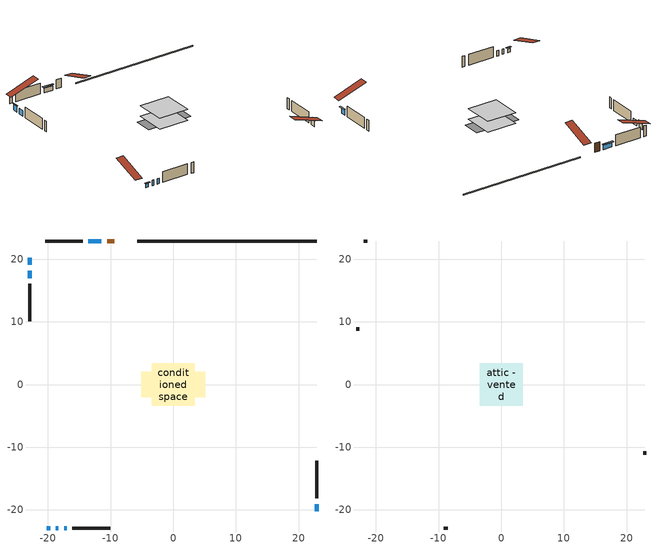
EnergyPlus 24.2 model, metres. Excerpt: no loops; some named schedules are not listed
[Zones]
conditioned space
 floor adiabatic (Floor2 construction): -3.24,-3.24 -3.24,3.24 3.24,3.24 3.24,-3.24 z0.08
 floor adiabatic (AdiabaticFloorConstruction): -3.41,-3.41 -3.41,3.41 3.41,3.41 3.41,-3.41 z0.08
 floor foundation (Slab1 construction): -5.11,-2.06 -5.11,2.06 5.11,2.06 5.11,-2.06 z-0.15
 wall outside (AdiabaticWallConstruction 1): -9.38,22.87 -10.56,22.87 z0.08:2.11
 wall outside (AdiabaticWallConstruction): -20.2,-22.87 -19.64,-22.87 z0.08:0.9; -18.71,-22.87 -18.33,-22.87 / -17.41,-22.87 -16.99,-22.87 / -22.87,18.12 -22.87,16.96 z0.08:1.3; 22.87,-20.2 22.87,-19.05 / -22.87,20.2 -22.87,19.05 z0.08:1.32; -11.49,22.87 -13.52,22.87 z0.08:1.05
 wall outside (Wall1 construction): -14.45,22.87 -20.43,22.87 / -16.06,-22.87 -10.08,-22.87 / -22.87,16.03 -22.87,10.05 / 22.87,-18.12 22.87,-12.14 z0.08:2.52
 wall foundation (FoundationWall1 construction): 22.87,22.87 -5.78,22.87 z-0.15:0.08
 window (WindowConstruction 5): -20.2,-22.87 -19.64,-22.87 z0.08:0.89
 window (WindowConstruction 6): -18.71,-22.87 -18.34,-22.87 z0.08:1.3
 window (WindowConstruction): 22.87,-20.2 22.87,-19.05 z0.08:1.32
 window (WindowConstruction 1): -11.49,22.87 -13.52,22.87 z0.08:1.05
 window (WindowConstruction 2): -17.41,-22.87 -16.99,-22.87 z0.08:1.3
 window (WindowConstruction 3): -22.87,20.2 -22.87,19.05 z0.08:1.32
 window (WindowConstruction 4): -22.87,18.12 -22.87,16.96 z0.08:1.3
 door (Door): -9.38,22.87 -10.56,22.87 z0.08:2.11
 ceiling adiabatic (AdiabaticFloorConstruction): 3.41,-3.41 3.41,3.41 -3.41,3.41 -3.41,-3.41 z0.08
attic - vented
 floor to conditioned space (Floor1 construction Reversed): -3.41,-3.41 -3.41,3.41 3.41,3.41 3.41,-3.41 z2.52
 wall outside (Wall2 construction): -21.36,22.87 -21.94,22.87 / -9.15,-22.87 -8.57,-22.87 / -22.87,9.12 -22.87,8.53 / 22.87,-11.21 22.87,-10.62 z0.08:2.52
 roof outside (Roof1 construction): -8.46,22.87,2.52 -8.46,16.24,4.73 -6.71,16.24,4.73 -6.71,22.87,2.52; -21.12,-22.87,2.52 -21.12,-16.24,4.73 -22.87,-16.24,4.73 -22.87,-22.87,2.52; -22.87,21.12,2.52 -16.24,21.12,4.73 -16.24,22.87,4.73 -22.87,22.87,2.52; 22.87,-21.12,2.52 16.24,-21.12,4.73 16.24,-22.87,4.73 22.87,-22.87,2.52
shading: -19.34,-22.87 -20.49,-22.87 -20.49,-23.17 -19.34,-23.17 z1.19; 22.87,-18.85 22.87,-20.4 23.29,-20.4 23.29,-18.85 z1.52; -13.82,22.87 -11.19,22.87 -11.19,23.17 -13.82,23.17 z1.34; -22.87,18.75 -22.87,20.49 -23.02,20.49 -23.02,18.75 z1.62
[Building]
Building 1: Terrain=Suburbs
[Site:Location]
Sydney AP_NS: Latitude {deg}=46.16; Longitude {deg}=-60.05; Time Zone {hr}=-4; Elevation {m}=62; Keep Site Location Information=Yes
[Site:GroundTemperature:Shallow]
2.62187, 0.93492, 0.799824, 1.60037, 4.8141, 8.01286, 10.786, 12.5427, 12.692, 11.2632, 8.56075, 5.46011
[Site:WaterMainsTemperature]
Calculation Method=Schedule; Temperature Schedule=mains temperature schedule
[Material] Roughness=Rough; Thermal Absorptance=0.9
Name | Thickness {m} | Conductivity {W/m-K} | Density {kg/m3} | Specific Heat {J/kg-K} | Solar Absorptance | Visible Absorptance
asphalt or fiberglass shingles | 0.00635 | 0.162714 | 1121.4 | 1465.45 | 0.4 | 0.4
ceiling loosefill ins | 0.0846667 | 0.0480833 | 16.02 | 1046.75 | 0.7 | 0.7
ceiling stud and cavity | 0.1397 | 0.106493 | 65.682 | 1177.47 | 0.7 | 0.7
concrete 4.0 in. | 0.1016 | 1.803125 | 2242.8 | 837.4 | 0.7 | 0.7
concrete 8.0 in. | 0.2032 | 1.803125 | 2242.8 | 837.4 | 0.7 | 0.7
door material | 0.04445 | 0.053851 | 512.64 | 1214.23 | 0.7 | 0.7
exterior vertical ins | 0.00108814 | 0.029427 | 32.04 | 1214.23 | 0.7 | 0.7
floor covering | 0.0127 | 0.0433444 | 54.468 | 1339.84 | 0.6 | 0.6
floor rigid ins | 0.051816 | 0.029427 | 32.04 | 1214.23 | 0.7 | 0.7
floor rigid ins 1; wall rigid ins | 0.512978 | 0.029427 | 32.04 | 1214.23 | 0.7 | 0.7
floor stud and cavity | 0.1397 | 0.204532 | 92.3553 | 1139.71 | 0.7 | 0.7
floor stud and cavity 1 | 0.1397 | 1.75129 | 37.0049 | 1207.88 | 0.7 | 0.7
furniture material conditioned space 1 | 0.1524 | 0.115458 | 640.8 | 1214.23 | 0.6 | 0.6
gypsum board | 0.00254 | 0.160291 | 801 | 837.4 | 0.6 | 0.6
gypsum board 1 | 0.0127 | 0.160291 | 801 | 837.4 | 0.6 | 0.6
osb sheathing 0.75 in. | 0.01905 | 0.115458 | 512.64 | 1214.23 | 0.7 | 0.7
wall stud and cavity | 0.0889 | 0.195524 | 50.32683 | 1063.81 | 0.7 | 0.7
wall stud and cavity 1 | 0.0889 | 6.1454 | 50.32683 | 1063.81 | 0.6 | 0.6
wall stud and cavity 2 | 0.0889 | 0.380278 | 52.3479 | 1209.89 | 0.7 | 0.7
wall stud and cavity 3 | 0.0889 | 0.391764 | 83.0341 | 1211.67 | 0.7 | 0.7
wood siding | 0.00254 | 0.102417 | 544.68 | 1172.36 | 0.25 | 0.25
wood siding 1; wood siding 2 | 0.0254 | 0.102417 | 544.68 | 1172.36 | 0.7 | 0.7
[WindowMaterial:SimpleGlazingSystem]
Name | U-Factor {W/m2-K} | Solar Heat Gain Coefficient
WindowMaterial | 3.11779 | 0.56
WindowMaterial 1 | 2.77768 | 0.52
WindowMaterial 2 | 2.76178 | 0.45
WindowMaterial 3 | 2.78392 | 0.56
WindowMaterial 4 | 2.75724 | 0.43
[Construction]
AdiabaticFloorConstruction: floor stud and cavity 1, floor rigid ins 1, osb sheathing 0.75 in., floor covering
AdiabaticWallConstruction: wood siding 1, wall rigid ins, wall stud and cavity 2, gypsum board 1
AdiabaticWallConstruction 1: wood siding 2, wall rigid ins, wall stud and cavity 2, gypsum board 1
Door: door material
Floor1 construction Reversed: gypsum board 1, ceiling stud and cavity, ceiling loosefill ins
Floor2 construction: floor stud and cavity, floor rigid ins, osb sheathing 0.75 in., floor covering
FoundationWall1 construction: concrete 8.0 in.
furniture construction conditioned space 1: furniture material conditioned space 1
PartitionWallConstruction: gypsum board 1, wall stud and cavity 3, gypsum board 1
Roof1 construction: asphalt or fiberglass shingles
Slab1 construction: concrete 4.0 in.
Wall1 construction: wood siding, wall stud and cavity, gypsum board
Wall2 construction: wood siding, wall stud and cavity 1
WindowConstruction; WindowConstruction 4: WindowMaterial
WindowConstruction 1: WindowMaterial 1
WindowConstruction 2: WindowMaterial 2
WindowConstruction 3: WindowMaterial 3
WindowConstruction 5; WindowConstruction 6: WindowMaterial 4
[Zone] Multiplier=1; Part of Total Floor Area=Yes
Name | Volume {m3}
attic - vented | 16.685
conditioned space | 106.2
[Space]
Name | Zone | Volume {m3}
attic - vented 1 | attic - vented | 16.685
conditioned space 1 | conditioned space | 106.2
[ZoneInfiltration:EffectiveLeakageArea]
infil attic - vented 1: Zone or Space=attic - vented 1; Schedule=Always On Discrete; Effective Air Leakage Area {cm2}=1639.41; Stack Coefficient=0.000323433; Wind Coefficient=1.2151e-05
[ZoneMixing]
whole house fan mix: Zone or Space=attic - vented; Schedule=Always On Continuous; Design Flow Rate Calculation Method=Flow/Zone; Design Flow Rate {m3/s}=0; Source Zone or Space=conditioned space
[SurfaceProperty:ExposedFoundationPerimeter]
Slab1: Exposed Perimeter Calculation Method=TotalExposedPerimeter; Total Exposed Perimeter {m}=28.651
[InternalMass] Zone or ZoneList=conditioned space; Space or SpaceList=conditioned space 1
Name | Construction | Surface Area {m2}
furniture mass conditioned space 1 | furniture construction conditioned space 1 | 52.1919
partition wall mass | PartitionWallConstruction | 88.4898
[Lights]
interior lighting: Zone or ZoneList or Space or SpaceList=conditioned space 1; Schedule=interior lighting schedule; Design Level Calculation Method=LightingLevel; Lighting Level {W}=343.2; Return Air Fraction=0; Fraction Radiant=0.6; Fraction Visible=0.2; Fraction Replaceable=1
[People]
occupants: Zone or ZoneList or Space or SpaceList=conditioned space 1; Number of People Schedule=occupants schedule; Number of People Calculation Method=People; Number of People=3; Fraction Radiant=0.314171; Sensible Heat Fraction=0.56303; Activity Level Schedule=occupants activity schedule; Carbon Dioxide Generation Rate {m3/s-W}=0; Enable ASHRAE 55 Comfort Warnings=No; Mean Radiant Temperature Calculation Type=EnclosureAveraged
[ElectricEquipment] Zone or ZoneList or Space or SpaceList=conditioned space 1; Design Level Calculation Method=EquipmentLevel
Name | Schedule | Design Level {W} | Fraction Latent | Fraction Radiant | Fraction Lost
clothes dryer | clothes dryer schedule | 140.772 | 0.015 | 0.081 | 0.85
clothes washer | clothes washer schedule | 32.1985 | 0.03 | 0.162 | 0.7
cooking range | cooking range schedule | 215.147 | 0.08 | 0.432 | 0.2
dishwasher | dishwasher schedule | 66.8632 | 0.3 | 0.18 | 0.4
fridge | fridge schedule | 72.9452 | 0 | 0.6 | 0
mech vent bath fan 0 | mech vent bath fan 0 schedule | 50.2 | 0 | 0 | 1
mech vent house fan | mech vent house fan schedule | 0 | 0 | 0 | 1
mech vent house fan cfis | mech vent house fan cfis schedule | 0 | 0 | 0 | 0
misc plug loads | misc plug loads schedule | 494.7 | 0.045 | 0.513 | 0.1
whole house fan | Always On Discrete | 0 | 0 | 0 | 1
[OtherEquipment] Zone or ZoneList or Space or SpaceList=conditioned space 1; Design Level Calculation Method=EquipmentLevel
Name | Fuel Type | Schedule | Design Level {W} | Fraction Latent | Fraction Radiant | Fraction Lost
clothes dryer 1 | Electricity | clothes dryer schedule | 0 | 0.015 | 0.081 | 0.85
cooking range 1 | Electricity | cooking range schedule | 0 | 0.08 | 0.432 | 0.2
general water use latent | None | general water use schedule | 62.594 | 1 | 0 | 0
general water use sensible | None | general water use schedule | -61.6891 | 0 | 0.6 | 0
mech vent house fan latent load | None | Always On Discrete | 0 | 1 | 0 | 0
mech vent house fan sensible load | None | Always On Discrete | 0 | 0 | 0 | 0
water heater energy adjustment1 | Electricity | Always On Discrete | 0.01 | 0 | 0 | 1
[ZoneInfiltration:DesignFlowRate] Zone or ZoneList or Space or SpaceList=conditioned space 1; Schedule=Always On Discrete; Design Flow Rate Calculation Method=Flow/Zone; Design Flow Rate {m3/s}=0
infil flow; natural vent flow; whole house fan flow
[ZoneControl:Thermostat]
conditioned space Thermostat: Zone or ZoneList=conditioned space; Control Type Schedule=conditioned space Thermostat Schedule; Control 1=conditioned space temperature setpoint; Temperature Difference Between Cutout And Setpoint {deltaC}=0
[ZoneHVAC:Baseboard:Convective:Electric]
electric baseboard: Availability Schedule=Always On Discrete; Heating Design Capacity {W}=10161.1; Efficiency=1
[Zone equipment]
conditioned space: electric baseboard
[Foundation:Kiva]
Foundation Kiva 1: Initial Indoor Air Temperature {C}=18; Wall Height Above Grade {m}=0.08001; Wall Depth Below Slab {m}=0.2032; Custom Block Material Name 1=exterior vertical ins; Custom Block Depth 1 {m}=0.230002; Custom Block X Position 1 {m}=0.2032; Custom Block Z Position 1 {m}=0
[Foundation:Kiva:Settings]
Soil Conductivity {W/m-K}=0.849921; Soil Density {kg/m3}=1842.3; Soil Specific Heat {J/kg-K}=418.7; Ground Solar Absorptivity=0.9; Ground Thermal Absorptivity=0.9; Ground Surface Roughness {m}=0.03; Far-Field Width {m}=40; Deep-Ground Boundary Condition=ZeroFlux; Deep-Ground Depth {m}=40; Minimum Cell Dimension {m}=0.2; Maximum Cell Growth Coefficient=3; Simulation Timestep=Timestep
[Exterior:Lights]
exterior lighting: Schedule=exterior lighting schedule; Design Level {W}=75.6
[EnergyManagementSystem:GlobalVariable]
infil_program_Qfan
infil_program_Qinf
natural_vent_program_Qnv
natural_vent_program_Qwhf
[EnergyManagementSystem:Sensor]
Name | Output:Variable or Output:Meter Index Key | Output:Variable or Output:Meter
airflow_gain | infil flow | Infiltration Sensible Heat Gain Energy
airflow_gain_1 | natural vent flow | Infiltration Sensible Heat Gain Energy
airflow_gain_2 | whole house fan flow | Infiltration Sensible Heat Gain Energy
airflow_loss | infil flow | Infiltration Sensible Heat Loss Energy
airflow_loss_1 | natural vent flow | Infiltration Sensible Heat Loss Energy
airflow_loss_2 | whole house fan flow | Infiltration Sensible Heat Loss Energy
clg_load_cond |  | Cooling:EnergyTransfer:Zone:CONDITIONED SPACE
clg_sp_s; clg_sp_s_1 | cooling setpoint | Schedule Value
clothes_dryer_exhaust_0_sch_s | clothes dryer exhaust 0 schedule | Schedule Value
conditioned_space_clg_unmet_s | conditioned space | Zone Cooling Setpoint Not Met Time
conditioned_space_htg_unmet_s | conditioned space | Zone Heating Setpoint Not Met Time
cool_season | cooling season schedule | Schedule Value
fridge_tin_s; tin_s; tin_s_1 | conditioned space | Zone Mean Air Temperature
htg_load_cond |  | Heating:EnergyTransfer:Zone:CONDITIONED SPACE
htg_sp_s; htg_sp_s_1 | heating setpoint | Schedule Value
ig_ee_conv | clothes dryer | Electric Equipment Convective Heating Energy
ig_ee_conv_2 | cooking range | Electric Equipment Convective Heating Energy
ig_ee_conv_4 | fridge | Electric Equipment Convective Heating Energy
ig_ee_conv_5 | misc plug loads | Electric Equipment Convective Heating Energy
ig_ee_conv_6 | whole house fan | Electric Equipment Convective Heating Energy
ig_ee_rad | clothes dryer | Electric Equipment Radiant Heating Energy
ig_ee_rad_2 | cooking range | Electric Equipment Radiant Heating Energy
ig_ee_rad_4 | fridge | Electric Equipment Radiant Heating Energy
ig_ee_rad_5 | misc plug loads | Electric Equipment Radiant Heating Energy
ig_ee_rad_6 | whole house fan | Electric Equipment Radiant Heating Energy
ig_lgt_conv | interior lighting | Lights Convective Heating Energy
ig_lgt_rad | interior lighting | Lights Radiant Heating Energy
ig_lgt_vis | interior lighting | Lights Visible Radiation Heating Energy
ig_oe_conv | clothes dryer 1 | Other Equipment Convective Heating Energy
ig_oe_conv_1 | cooking range 1 | Other Equipment Convective Heating Energy
ig_oe_conv_2 | general water use latent | Other Equipment Convective Heating Energy
ig_oe_conv_3 | general water use sensible | Other Equipment Convective Heating Energy
ig_oe_conv_4 | water heater energy adjustment1 | Other Equipment Convective Heating Energy
ig_oe_rad | clothes dryer 1 | Other Equipment Radiant Heating Energy
ig_oe_rad_1 | cooking range 1 | Other Equipment Radiant Heating Energy
ig_oe_rad_2 | general water use latent | Other Equipment Radiant Heating Energy
ig_oe_rad_3 | general water use sensible | Other Equipment Radiant Heating Energy
ig_oe_rad_4 | water heater energy adjustment1 | Other Equipment Radiant Heating Energy
ig_ppl_conv | occupants | People Convective Heating Energy
ig_ppl_rad | occupants | People Radiant Heating Energy
im_conv | furniture mass conditioned space 1 | Surface Inside Face Convection Heat Gain Energy
im_conv_1 | partition wall mass | Surface Inside Face Convection Heat Gain Energy
im_ig | furniture mass conditioned space 1 | Surface Inside Face Internal Gains Radiation Heat Gain Energy
im_ig_1 | partition wall mass | Surface Inside Face Internal Gains Radiation Heat Gain Energy
im_lgt | furniture mass conditioned space 1 | Surface Inside Face Lights Radiation Heat Gain Energy
im_lgt_1 | partition wall mass | Surface Inside Face Lights Radiation Heat Gain Energy
im_sol | furniture mass conditioned space 1 | Surface Inside Face Solar Radiation Heat Gain Energy
im_sol_1 | partition wall mass | Surface Inside Face Solar Radiation Heat Gain Energy
im_surf | furniture mass conditioned space 1 | Surface Inside Face Net Surface Thermal Radiation Heat Gain Energy
im_surf_1 | partition wall mass | Surface Inside Face Net Surface Thermal Radiation Heat Gain Energy
mech_vent_bath_fan_0_sch_s | mech vent bath fan 0 schedule | Schedule Value
mv_conv | mech vent bath fan 0 | Electric Equipment Convective Heating Energy
mv_conv_1 | mech vent house fan | Electric Equipment Convective Heating Energy
mv_conv_2 | mech vent house fan cfis | Electric Equipment Convective Heating Energy
mv_conv_3 | mech vent house fan latent load | Other Equipment Convective Heating Energy
mv_conv_4 | mech vent house fan sensible load | Other Equipment Convective Heating Energy
mv_rad | mech vent bath fan 0 | Electric Equipment Radiant Heating Energy
mv_rad_1 | mech vent house fan | Electric Equipment Radiant Heating Energy
mv_rad_2 | mech vent house fan cfis | Electric Equipment Radiant Heating Energy
mv_rad_3 | mech vent house fan latent load | Other Equipment Radiant Heating Energy
mv_rad_4 | mech vent house fan sensible load | Other Equipment Radiant Heating Energy
natural_vent_s | natural vent schedule | Schedule Value
out_pb_s |  | Site Outdoor Air Barometric Pressure
out_wt_s |  | Site Outdoor Air Humidity Ratio
site_vw_s |  | Site Wind Speed
ss_back_out | Window1 | Surface Window Shortwave from Zone Back Out Window Heat Transfer Rate
ss_back_out_1 | Window2 | Surface Window Shortwave from Zone Back Out Window Heat Transfer Rate
ss_back_out_2 | Window3 | Surface Window Shortwave from Zone Back Out Window Heat Transfer Rate
ss_back_out_3 | Window4 | Surface Window Shortwave from Zone Back Out Window Heat Transfer Rate
ss_back_out_4 | Window6 | Surface Window Shortwave from Zone Back Out Window Heat Transfer Rate
ss_back_out_5 | Window7 | Surface Window Shortwave from Zone Back Out Window Heat Transfer Rate
ss_back_out_6 | Window8 | Surface Window Shortwave from Zone Back Out Window Heat Transfer Rate
ss_conv | Door1 | Surface Inside Face Convection Heat Gain Energy
ss_conv_1 | Window1 | Surface Inside Face Convection Heat Gain Energy
ss_conv_2 | Window2 | Surface Inside Face Convection Heat Gain Energy
ss_conv_3 | Window3 | Surface Inside Face Convection Heat Gain Energy
ss_conv_4 | Window4 | Surface Inside Face Convection Heat Gain Energy
ss_conv_5 | Window6 | Surface Inside Face Convection Heat Gain Energy
ss_conv_6 | Window7 | Surface Inside Face Convection Heat Gain Energy
ss_conv_7 | Window8 | Surface Inside Face Convection Heat Gain Energy
ss_ig | Door1 | Surface Inside Face Internal Gains Radiation Heat Gain Energy
ss_ig_1 | Window1 | Surface Inside Face Internal Gains Radiation Heat Gain Energy
ss_ig_2 | Window2 | Surface Inside Face Internal Gains Radiation Heat Gain Energy
ss_ig_3 | Window3 | Surface Inside Face Internal Gains Radiation Heat Gain Energy
ss_ig_4 | Window4 | Surface Inside Face Internal Gains Radiation Heat Gain Energy
ss_ig_5 | Window6 | Surface Inside Face Internal Gains Radiation Heat Gain Energy
ss_ig_6 | Window7 | Surface Inside Face Internal Gains Radiation Heat Gain Energy
ss_ig_7 | Window8 | Surface Inside Face Internal Gains Radiation Heat Gain Energy
ss_lgt | Door1 | Surface Inside Face Lights Radiation Heat Gain Energy
ss_sol | Door1 | Surface Inside Face Solar Radiation Heat Gain Energy
ss_surf | Door1 | Surface Inside Face Net Surface Thermal Radiation Heat Gain Energy
ss_surf_1 | Window1 | Surface Inside Face Net Surface Thermal Radiation Heat Gain Energy
ss_surf_2 | Window2 | Surface Inside Face Net Surface Thermal Radiation Heat Gain Energy
ss_surf_3 | Window3 | Surface Inside Face Net Surface Thermal Radiation Heat Gain Energy
ss_surf_4 | Window4 | Surface Inside Face Net Surface Thermal Radiation Heat Gain Energy
ss_surf_5 | Window6 | Surface Inside Face Net Surface Thermal Radiation Heat Gain Energy
ss_surf_6 | Window7 | Surface Inside Face Net Surface Thermal Radiation Heat Gain Energy
ss_surf_7 | Window8 | Surface Inside Face Net Surface Thermal Radiation Heat Gain Energy
ss_trans_in | Window1 | Surface Window Transmitted Solar Radiation Rate
ss_trans_in_1 | Window2 | Surface Window Transmitted Solar Radiation Rate
ss_trans_in_2 | Window3 | Surface Window Transmitted Solar Radiation Rate
ss_trans_in_3 | Window4 | Surface Window Transmitted Solar Radiation Rate
ss_trans_in_4 | Window6 | Surface Window Transmitted Solar Radiation Rate
ss_trans_in_5 | Window7 | Surface Window Transmitted Solar Radiation Rate
ss_trans_in_6 | Window8 | Surface Window Transmitted Solar Radiation Rate
ss_trans_out | Window1 | Surface Inside Face Initial Transmitted Diffuse Transmitted Out Window Solar Radiation Rate
ss_trans_out_1 | Window2 | Surface Inside Face Initial Transmitted Diffuse Transmitted Out Window Solar Radiation Rate
ss_trans_out_2 | Window3 | Surface Inside Face Initial Transmitted Diffuse Transmitted Out Window Solar Radiation Rate
ss_trans_out_3 | Window4 | Surface Inside Face Initial Transmitted Diffuse Transmitted Out Window Solar Radiation Rate
ss_trans_out_4 | Window6 | Surface Inside Face Initial Transmitted Diffuse Transmitted Out Window Solar Radiation Rate
ss_trans_out_5 | Window7 | Surface Inside Face Initial Transmitted Diffuse Transmitted Out Window Solar Radiation Rate
ss_trans_out_6 | Window8 | Surface Inside Face Initial Transmitted Diffuse Transmitted Out Window Solar Radiation Rate
s_conv | Floor1 | Surface Inside Face Convection Heat Gain Energy
s_conv_1 | Floor2 | Surface Inside Face Convection Heat Gain Energy
s_conv_2 | FoundationWall1 | Surface Inside Face Convection Heat Gain Energy
s_conv_3 | inferred conditioned ceiling | Surface Inside Face Convection Heat Gain Energy
s_conv_4 | inferred conditioned floor | Surface Inside Face Convection Heat Gain Energy
s_conv_5 | Slab1 | Surface Inside Face Convection Heat Gain Energy
s_conv_6 | Wall1:0 | Surface Inside Face Convection Heat Gain Energy
s_conv_7 | Wall1:180 | Surface Inside Face Convection Heat Gain Energy
s_conv_8 | Wall1:270 | Surface Inside Face Convection Heat Gain Energy
s_conv_9 | Wall1:90 | Surface Inside Face Convection Heat Gain Energy
s_ig | Floor1 | Surface Inside Face Internal Gains Radiation Heat Gain Energy
s_ig_1 | Floor2 | Surface Inside Face Internal Gains Radiation Heat Gain Energy
s_ig_2 | FoundationWall1 | Surface Inside Face Internal Gains Radiation Heat Gain Energy
s_ig_3 | inferred conditioned ceiling | Surface Inside Face Internal Gains Radiation Heat Gain Energy
s_ig_4 | inferred conditioned floor | Surface Inside Face Internal Gains Radiation Heat Gain Energy
s_ig_5 | Slab1 | Surface Inside Face Internal Gains Radiation Heat Gain Energy
s_ig_6 | Wall1:0 | Surface Inside Face Internal Gains Radiation Heat Gain Energy
s_ig_7 | Wall1:180 | Surface Inside Face Internal Gains Radiation Heat Gain Energy
s_ig_8 | Wall1:270 | Surface Inside Face Internal Gains Radiation Heat Gain Energy
s_ig_9 | Wall1:90 | Surface Inside Face Internal Gains Radiation Heat Gain Energy
s_lgt | Floor1 | Surface Inside Face Lights Radiation Heat Gain Energy
s_lgt_1 | Floor2 | Surface Inside Face Lights Radiation Heat Gain Energy
s_lgt_2 | FoundationWall1 | Surface Inside Face Lights Radiation Heat Gain Energy
s_lgt_3 | inferred conditioned ceiling | Surface Inside Face Lights Radiation Heat Gain Energy
s_lgt_4 | inferred conditioned floor | Surface Inside Face Lights Radiation Heat Gain Energy
s_lgt_5 | Slab1 | Surface Inside Face Lights Radiation Heat Gain Energy
s_lgt_6 | Wall1:0 | Surface Inside Face Lights Radiation Heat Gain Energy
s_lgt_7 | Wall1:180 | Surface Inside Face Lights Radiation Heat Gain Energy
s_lgt_8 | Wall1:270 | Surface Inside Face Lights Radiation Heat Gain Energy
s_lgt_9 | Wall1:90 | Surface Inside Face Lights Radiation Heat Gain Energy
s_sol | Floor1 | Surface Inside Face Solar Radiation Heat Gain Energy
s_sol_1 | Floor2 | Surface Inside Face Solar Radiation Heat Gain Energy
s_sol_2 | FoundationWall1 | Surface Inside Face Solar Radiation Heat Gain Energy
s_sol_3 | inferred conditioned ceiling | Surface Inside Face Solar Radiation Heat Gain Energy
s_sol_4 | inferred conditioned floor | Surface Inside Face Solar Radiation Heat Gain Energy
s_sol_5 | Slab1 | Surface Inside Face Solar Radiation Heat Gain Energy
s_sol_6 | Wall1:0 | Surface Inside Face Solar Radiation Heat Gain Energy
s_sol_7 | Wall1:180 | Surface Inside Face Solar Radiation Heat Gain Energy
s_sol_8 | Wall1:270 | Surface Inside Face Solar Radiation Heat Gain Energy
s_sol_9 | Wall1:90 | Surface Inside Face Solar Radiation Heat Gain Energy
s_surf | Floor1 | Surface Inside Face Net Surface Thermal Radiation Heat Gain Energy
s_surf_1 | Floor2 | Surface Inside Face Net Surface Thermal Radiation Heat Gain Energy
s_surf_2 | FoundationWall1 | Surface Inside Face Net Surface Thermal Radiation Heat Gain Energy
s_surf_3 | inferred conditioned ceiling | Surface Inside Face Net Surface Thermal Radiation Heat Gain Energy
s_surf_4 | inferred conditioned floor | Surface Inside Face Net Surface Thermal Radiation Heat Gain Energy
s_surf_5 | Slab1 | Surface Inside Face Net Surface Thermal Radiation Heat Gain Energy
s_surf_6 | Wall1:0 | Surface Inside Face Net Surface Thermal Radiation Heat Gain Energy
s_surf_7 | Wall1:180 | Surface Inside Face Net Surface Thermal Radiation Heat Gain Energy
s_surf_8 | Wall1:270 | Surface Inside Face Net Surface Thermal Radiation Heat Gain Energy
s_surf_9 | Wall1:90 | Surface Inside Face Net Surface Thermal Radiation Heat Gain Energy
tout_s | conditioned space | Zone Outdoor Air Drybulb Temperature
win_s | conditioned space | Zone Air Humidity Ratio
[EnergyManagementSystem:Actuator]
Name | Actuated Component Unique | Actuated Component Type | Actuated Component Control Type
fridge_schedule_act | fridge schedule | Schedule:Constant | Schedule Value
infil_flow_act | infil flow | Zone Infiltration | Air Exchange Flow Rate
mech_vent_house_fan_cfis_act | mech vent house fan cfis | ElectricEquipment | Electricity Rate
mech_vent_house_fan_latent_load_act | mech vent house fan latent load | OtherEquipment | Power Level
mech_vent_house_fan_sensible_load_act | mech vent house fan sensible load | OtherEquipment | Power Level
natural_vent_flow_act | natural vent flow | Zone Infiltration | Air Exchange Flow Rate
water_heater_ec_adj_act | water heater energy adjustment1 | OtherEquipment | Power Level
whole_house_fan_act | whole house fan | ElectricEquipment | Electricity Rate
whole_house_fan_flow_act | whole house fan flow | Zone Infiltration | Air Exchange Flow Rate
whole_house_fan_mix_act | whole house fan mix | ZoneMixing | Air Exchange Flow Rate
